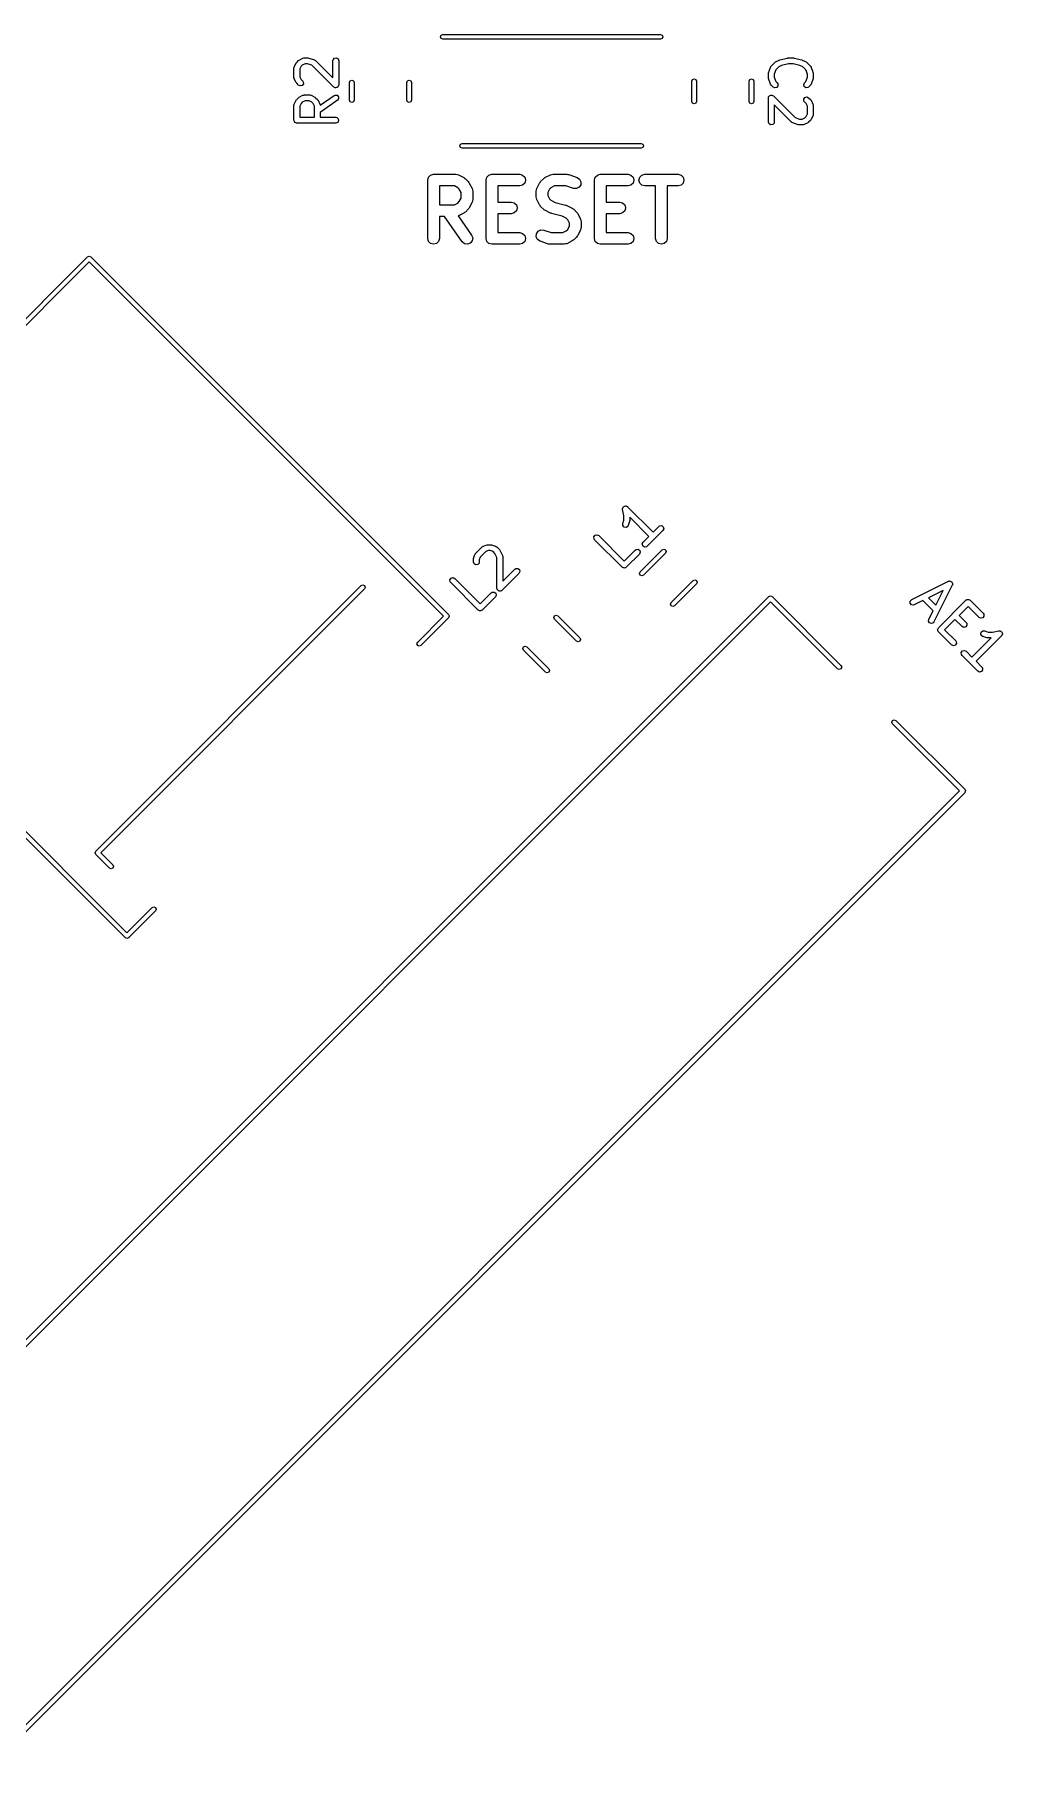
# Model space of a CAD drawing. Extents: x 105.3 to 189, y -138.1 to -56.1.
# Drawn here: x 164.11 to 188.99, y -138.12 to -93.64 of the extents above; entities that cross this region are included whole.
import ezdxf

# ---------------------------------------------------------------- set-up
doc = ezdxf.new("R2010")
doc.units = 0
doc.layers.add('BLACK', color=7, linetype='CONTINUOUS')

msp = doc.modelspace()

# ---------------------------------------------------------------- linework, layer by layer
at = {"layer": 'BLACK', "linetype": 'CONTINUOUS'}
for p, q in [((174.54, -93.7), (174.558, -93.6576)), ((174.558, -93.7424), (174.54, -93.7)), ((174.558, -93.6576), (174.6, -93.64)), ((174.6, -93.76), (174.558, -93.7424)), ((174.6, -93.64), (180.2, -93.64)), ((180.2, -93.76), (174.6, -93.76)), ((180.2, -93.64), (180.242, -93.6576)), ((180.242, -93.7424), (180.2, -93.76)), ((180.242, -93.6576), (180.26, -93.7)), ((180.26, -93.7), (180.242, -93.7424)), ((170.914, -94.2948), (171.009, -94.2472)), ((171.009, -94.2472), (171.034, -94.2398)), ((171.034, -94.2398), (171.039, -94.2408)), ((171.039, -94.2408), (171.043, -94.2393)), ((171.043, -94.2393), (171.138, -94.2393)), ((171.138, -94.2393), (171.16, -94.2432)), ((171.16, -94.2432), (171.162, -94.2431)), ((171.162, -94.2431), (171.305, -94.2908)), ((171.305, -94.2908), (171.328, -94.3032)), ((171.777, -94.3143), (171.782, -94.2886)), ((171.782, -94.2886), (171.815, -94.2493)), ((171.815, -94.2493), (171.865, -94.2404)), ((171.865, -94.2404), (171.91, -94.2661)), ((171.91, -94.2661), (171.927, -94.3143)), ((183.252, -94.2948), (183.265, -94.2911)), ((183.265, -94.2911), (183.268, -94.2891)), ((183.268, -94.2891), (183.458, -94.2415)), ((183.458, -94.2415), (183.473, -94.2405)), ((183.473, -94.2405), (183.476, -94.2393)), ((183.476, -94.2393), (183.619, -94.2393)), ((183.619, -94.2393), (183.634, -94.2419)), ((183.634, -94.2419), (183.637, -94.2415)), ((183.637, -94.2415), (183.828, -94.2891)), ((183.828, -94.2891), (183.84, -94.2944)), ((170.777, -94.5048), (170.782, -94.4791)), ((170.777, -94.7429), (170.777, -94.5048)), ((170.782, -94.4791), (170.785, -94.4757)), ((170.785, -94.4712), (170.833, -94.376)), ((170.785, -94.4757), (170.785, -94.4712)), ((170.833, -94.376), (170.846, -94.358)), ((170.846, -94.358), (170.847, -94.3565)), ((170.847, -94.3565), (170.895, -94.3089)), ((170.895, -94.3089), (170.913, -94.296)), ((170.913, -94.296), (170.914, -94.2948)), ((170.962, -94.4539), (170.927, -94.5225)), ((170.927, -94.5225), (170.927, -94.7252)), ((170.927, -94.7252), (170.962, -94.7937)), ((170.992, -94.4235), (170.962, -94.4539)), ((171.061, -94.3893), (170.992, -94.4235)), ((171.126, -94.3893), (171.061, -94.3893)), ((171.24, -94.4275), (171.126, -94.3893)), ((171.799, -94.9864), (171.24, -94.4275)), ((171.328, -94.3032), (171.33, -94.307)), ((171.33, -94.307), (171.334, -94.3089)), ((171.334, -94.3089), (171.777, -94.7523)), ((171.777, -94.7523), (171.777, -94.3143)), ((171.927, -94.3143), (171.927, -94.9333)), ((182.973, -94.6476), (182.977, -94.6255)), ((182.973, -94.7429), (182.973, -94.6476)), ((182.976, -94.6239), (183.024, -94.481)), ((182.977, -94.6255), (182.976, -94.6239)), ((183.024, -94.481), (183.036, -94.4581)), ((183.036, -94.4581), (183.04, -94.4558)), ((183.04, -94.4558), (183.042, -94.4517)), ((183.042, -94.4517), (183.137, -94.3565)), ((183.161, -94.5453), (183.123, -94.6598)), ((183.123, -94.6598), (183.123, -94.7307)), ((183.123, -94.7307), (183.161, -94.8452)), ((183.137, -94.3565), (183.156, -94.3436)), ((183.156, -94.3436), (183.157, -94.3424)), ((183.157, -94.3424), (183.252, -94.2948)), ((183.235, -94.4712), (183.161, -94.5453)), ((183.312, -94.4327), (183.235, -94.4712)), ((183.485, -94.3893), (183.312, -94.4327)), ((183.61, -94.3893), (183.485, -94.3893)), ((183.783, -94.4327), (183.61, -94.3893)), ((183.86, -94.4712), (183.783, -94.4327)), ((183.84, -94.2944), (183.843, -94.2948)), ((183.843, -94.2948), (183.938, -94.3424)), ((183.934, -94.5453), (183.86, -94.4712)), ((183.973, -94.6598), (183.934, -94.5453)), ((183.934, -94.8452), (183.973, -94.7307)), ((183.938, -94.3424), (183.956, -94.3558)), ((183.956, -94.3558), (183.958, -94.3565)), ((183.958, -94.3565), (184.053, -94.4517)), ((183.973, -94.7307), (183.973, -94.6598)), ((184.053, -94.4517), (184.068, -94.4731)), ((184.068, -94.4731), (184.068, -94.4775)), ((184.068, -94.4775), (184.071, -94.481)), ((184.071, -94.481), (184.119, -94.6239)), ((184.119, -94.6239), (184.122, -94.6461)), ((184.122, -94.6461), (184.123, -94.6476)), ((184.123, -94.6476), (184.123, -94.7429)), ((170.779, -94.7471), (170.777, -94.7429)), ((170.778, -94.7514), (170.779, -94.7471)), ((170.785, -94.7764), (170.778, -94.7514)), ((170.833, -94.8716), (170.785, -94.7764)), ((170.834, -94.8728), (170.833, -94.8716)), ((170.847, -94.8911), (170.834, -94.8728)), ((170.895, -94.9387), (170.847, -94.8911)), ((170.941, -94.9604), (170.895, -94.9387)), ((170.991, -94.9472), (170.941, -94.9604)), ((170.962, -94.7937), (171.001, -94.8327)), ((171.02, -94.9051), (170.991, -94.9472)), ((171.001, -94.8327), (171.016, -94.854)), ((171.016, -94.854), (171.02, -94.9051)), ((171.82, -94.9959), (171.799, -94.9864)), ((171.839, -95.0072), (171.82, -94.9959)), ((171.843, -95.0066), (171.839, -95.0072)), ((171.846, -95.008), (171.843, -95.0066)), ((171.868, -95.0022), (171.846, -95.008)), ((171.89, -94.9983), (171.868, -95.0022)), ((171.892, -94.9957), (171.89, -94.9983)), ((171.895, -94.9948), (171.892, -94.9957)), ((171.908, -94.9763), (171.895, -94.9948)), ((171.923, -94.959), (171.908, -94.9763)), ((171.924, -94.9544), (171.923, -94.959)), ((171.925, -94.9527), (171.924, -94.9544)), ((171.927, -94.9333), (171.925, -94.9495)), ((171.925, -94.9495), (171.925, -94.9527)), ((172.205, -94.8729), (172.223, -94.8305)), ((172.205, -95.3271), (172.205, -94.8729)), ((172.223, -94.8305), (172.265, -94.8129)), ((172.265, -94.8129), (172.307, -94.8305)), ((172.307, -94.8305), (172.325, -94.8729)), ((172.325, -94.8729), (172.325, -95.3271)), ((173.675, -94.8729), (173.693, -94.8305)), ((173.675, -95.3271), (173.675, -94.8729)), ((173.693, -94.8305), (173.735, -94.8129)), ((173.735, -94.8129), (173.777, -94.8305)), ((173.777, -94.8305), (173.795, -94.8729)), ((173.795, -94.8729), (173.795, -95.3271)), ((181.005, -94.8387), (181.023, -94.7963)), ((181.005, -95.3613), (181.005, -94.8387)), ((181.023, -94.7963), (181.065, -94.7787)), ((181.065, -94.7787), (181.107, -94.7963)), ((181.107, -94.7963), (181.125, -94.8387)), ((181.125, -94.8387), (181.125, -95.3613)), ((182.475, -94.8387), (182.493, -94.7963)), ((182.475, -95.3613), (182.475, -94.8387)), ((182.493, -94.7963), (182.535, -94.7787)), ((182.535, -94.7787), (182.577, -94.7963)), ((182.577, -94.7963), (182.595, -94.8387)), ((182.595, -94.8387), (182.595, -95.3613)), ((182.973, -94.7444), (182.973, -94.7429)), ((182.976, -94.7666), (182.973, -94.7444)), ((183.024, -94.9094), (182.976, -94.7666)), ((183.027, -94.9129), (183.024, -94.9094)), ((183.027, -94.9174), (183.027, -94.9129)), ((183.042, -94.9387), (183.027, -94.9174)), ((183.09, -94.9864), (183.042, -94.9387)), ((183.136, -95.008), (183.09, -94.9864)), ((183.186, -94.9948), (183.136, -95.008)), ((183.161, -94.8452), (183.196, -94.8803)), ((183.215, -94.9527), (183.186, -94.9948)), ((183.196, -94.8803), (183.211, -94.9016)), ((183.211, -94.9016), (183.215, -94.9527)), ((183.878, -94.9268), (183.899, -94.8803)), ((183.891, -94.9764), (183.878, -94.9268)), ((183.933, -95.0058), (183.891, -94.9764)), ((183.899, -94.8803), (183.934, -94.8452)), ((183.984, -95.0013), (183.933, -95.0058)), ((184.005, -94.9864), (183.984, -95.0013)), ((184.053, -94.9387), (184.005, -94.9864)), ((184.055, -94.9347), (184.053, -94.9387)), ((184.059, -94.9323), (184.055, -94.9347)), ((184.071, -94.9094), (184.059, -94.9323)), ((184.119, -94.7666), (184.071, -94.9094)), ((184.123, -94.7429), (184.119, -94.7649)), ((184.119, -94.7649), (184.119, -94.7666)), ((170.777, -95.4571), (170.782, -95.4315)), ((170.777, -95.8381), (170.777, -95.4571)), ((170.782, -95.4315), (170.785, -95.4281)), ((170.785, -95.4236), (170.833, -95.3284)), ((170.785, -95.4281), (170.785, -95.4236)), ((170.833, -95.3284), (170.846, -95.3104)), ((170.846, -95.3104), (170.847, -95.3089)), ((170.847, -95.3089), (170.895, -95.2613)), ((170.895, -95.2613), (170.913, -95.2484)), ((170.913, -95.2484), (170.914, -95.2472)), ((170.914, -95.2472), (171.009, -95.1996)), ((170.962, -95.4063), (170.927, -95.4748)), ((170.927, -95.4748), (170.927, -95.7631)), ((170.992, -95.3759), (170.962, -95.4063)), ((171.061, -95.3417), (170.992, -95.3759)), ((171.009, -95.1996), (171.034, -95.1922)), ((171.034, -95.1922), (171.039, -95.1932)), ((171.039, -95.1932), (171.043, -95.1917)), ((171.043, -95.1917), (171.186, -95.1917)), ((171.168, -95.3417), (171.061, -95.3417)), ((171.237, -95.3759), (171.168, -95.3417)), ((171.186, -95.1917), (171.211, -95.1962)), ((171.211, -95.1962), (171.215, -95.1991)), ((171.215, -95.1991), (171.219, -95.1996)), ((171.219, -95.1996), (171.314, -95.2472)), ((171.267, -95.4063), (171.237, -95.3759)), ((171.301, -95.4748), (171.267, -95.4063)), ((171.301, -95.7631), (171.301, -95.4748)), ((171.314, -95.2472), (171.333, -95.2606)), ((171.333, -95.2606), (171.334, -95.2613)), ((171.334, -95.2613), (171.382, -95.3089)), ((171.382, -95.3089), (171.394, -95.3272)), ((171.394, -95.3272), (171.396, -95.3284)), ((171.396, -95.3284), (171.443, -95.4236)), ((171.443, -95.4236), (171.451, -95.4486)), ((171.451, -95.4486), (171.45, -95.4529)), ((171.45, -95.4529), (171.451, -95.4562)), ((171.451, -95.4562), (171.809, -95.2052)), ((171.895, -95.3281), (171.451, -95.639)), ((171.809, -95.2052), (171.833, -95.1942)), ((171.833, -95.1942), (171.884, -95.1987)), ((171.884, -95.1987), (171.92, -95.235)), ((171.925, -95.2861), (171.895, -95.3281)), ((171.92, -95.235), (171.925, -95.2861)), ((172.223, -95.3695), (172.205, -95.3271)), ((172.265, -95.3871), (172.223, -95.3695)), ((172.307, -95.3695), (172.265, -95.3871)), ((172.325, -95.3271), (172.307, -95.3695)), ((173.693, -95.3695), (173.675, -95.3271)), ((173.735, -95.3871), (173.693, -95.3695)), ((173.777, -95.3695), (173.735, -95.3871)), ((173.795, -95.3271), (173.777, -95.3695)), ((181.023, -95.4037), (181.005, -95.3613)), ((181.065, -95.4213), (181.023, -95.4037)), ((181.107, -95.4037), (181.065, -95.4213)), ((181.125, -95.3613), (181.107, -95.4037)), ((182.493, -95.4037), (182.475, -95.3613)), ((182.535, -95.4213), (182.493, -95.4037)), ((182.577, -95.4037), (182.535, -95.4213)), ((182.595, -95.3613), (182.577, -95.4037)), ((182.973, -95.2667), (182.975, -95.2505)), ((182.973, -95.8857), (182.973, -95.2667)), ((182.975, -95.2473), (182.976, -95.2456)), ((182.975, -95.2505), (182.975, -95.2473)), ((182.976, -95.2456), (182.977, -95.241)), ((182.977, -95.241), (182.992, -95.2237)), ((182.992, -95.2237), (183.005, -95.2052)), ((183.005, -95.2052), (183.008, -95.2043)), ((183.008, -95.2043), (183.01, -95.2017)), ((183.01, -95.2017), (183.032, -95.1978)), ((183.032, -95.1978), (183.054, -95.192)), ((183.054, -95.192), (183.057, -95.1934)), ((183.057, -95.1934), (183.061, -95.1928)), ((183.061, -95.1928), (183.08, -95.2041)), ((183.08, -95.2041), (183.101, -95.2136)), ((183.101, -95.2136), (183.66, -95.7725)), ((183.566, -95.8911), (183.123, -95.4477)), ((183.123, -95.4477), (183.123, -95.8857)), ((183.88, -95.2949), (183.909, -95.2528)), ((183.884, -95.346), (183.88, -95.2949)), ((183.899, -95.3673), (183.884, -95.346)), ((183.938, -95.4063), (183.899, -95.3673)), ((183.909, -95.2528), (183.959, -95.2396)), ((183.973, -95.4748), (183.938, -95.4063)), ((183.959, -95.2396), (184.005, -95.2613)), ((183.973, -95.6775), (183.973, -95.4748)), ((184.005, -95.2613), (184.053, -95.3089)), ((184.053, -95.3089), (184.066, -95.3272)), ((184.066, -95.3272), (184.067, -95.3284)), ((184.067, -95.3284), (184.115, -95.4236)), ((184.115, -95.4236), (184.122, -95.4486)), ((184.122, -95.4486), (184.121, -95.4529)), ((184.121, -95.4529), (184.123, -95.4571)), ((184.123, -95.4571), (184.123, -95.6952)), ((170.784, -95.8564), (170.777, -95.8381)), ((170.787, -95.8756), (170.784, -95.8564)), ((170.793, -95.8799), (170.787, -95.8756)), ((170.795, -95.8863), (170.793, -95.8799)), ((170.812, -95.896), (170.795, -95.8863)), ((170.827, -95.9086), (170.812, -95.896)), ((170.836, -95.9103), (170.827, -95.9086)), ((170.839, -95.912), (170.836, -95.9103)), ((170.843, -95.9114), (170.839, -95.912)), ((170.852, -95.9131), (170.843, -95.9114)), ((171.852, -95.9131), (170.852, -95.9131)), ((170.927, -95.7631), (171.301, -95.7631)), ((171.451, -95.639), (171.451, -95.7631)), ((171.451, -95.7631), (171.852, -95.7631)), ((171.852, -95.7631), (171.878, -95.7676)), ((171.901, -95.8955), (171.852, -95.9131)), ((171.878, -95.7676), (171.917, -95.8006)), ((171.926, -95.8511), (171.901, -95.8955)), ((171.917, -95.8006), (171.926, -95.8511)), ((182.99, -95.9339), (182.973, -95.8857)), ((183.035, -95.9596), (182.99, -95.9339)), ((183.085, -95.9507), (183.035, -95.9596)), ((183.118, -95.9114), (183.085, -95.9507)), ((183.123, -95.8857), (183.118, -95.9114)), ((183.57, -95.893), (183.566, -95.8911)), ((183.572, -95.8968), (183.57, -95.893)), ((183.595, -95.9092), (183.572, -95.8968)), ((183.738, -95.9569), (183.595, -95.9092)), ((183.66, -95.7725), (183.774, -95.8107)), ((183.74, -95.9568), (183.738, -95.9569)), ((183.762, -95.9607), (183.74, -95.9568)), ((183.857, -95.9607), (183.762, -95.9607)), ((183.774, -95.8107), (183.839, -95.8107)), ((183.839, -95.8107), (183.908, -95.7765)), ((183.861, -95.9592), (183.857, -95.9607)), ((183.866, -95.9602), (183.861, -95.9592)), ((183.891, -95.9528), (183.866, -95.9602)), ((183.986, -95.9052), (183.891, -95.9528)), ((183.908, -95.7765), (183.938, -95.746)), ((183.938, -95.746), (183.973, -95.6775)), ((183.987, -95.904), (183.986, -95.9052)), ((184.005, -95.8911), (183.987, -95.904)), ((184.053, -95.8435), (184.005, -95.8911)), ((184.054, -95.842), (184.053, -95.8435)), ((184.067, -95.824), (184.054, -95.842)), ((184.115, -95.7288), (184.067, -95.824)), ((184.118, -95.7209), (184.115, -95.7243)), ((184.115, -95.7243), (184.115, -95.7288)), ((184.123, -95.6952), (184.118, -95.7209)), ((175.04, -96.5), (175.058, -96.4576)), ((175.058, -96.5424), (175.04, -96.5)), ((175.058, -96.4576), (175.1, -96.44)), ((175.1, -96.44), (179.7, -96.44)), ((179.7, -96.44), (179.742, -96.4576)), ((179.742, -96.4576), (179.76, -96.5)), ((179.76, -96.5), (179.742, -96.5424)), ((175.1, -96.56), (175.058, -96.5424)), ((179.7, -96.56), (175.1, -96.56)), ((179.742, -96.5424), (179.7, -96.56)), ((174.214, -97.3786), (174.234, -97.3036)), ((174.214, -98.8786), (174.214, -97.3786)), ((174.234, -97.3036), (174.289, -97.2487)), ((174.289, -97.2487), (174.364, -97.2286)), ((174.364, -97.2286), (174.936, -97.2286)), ((174.936, -97.2286), (174.969, -97.2375)), ((174.969, -97.2375), (175.003, -97.2444)), ((175.003, -97.2444), (175.146, -97.3158)), ((175.146, -97.3158), (175.164, -97.3319)), ((175.164, -97.3319), (175.185, -97.3439)), ((175.185, -97.3439), (175.256, -97.4154)), ((175.714, -97.3786), (175.734, -97.3036)), ((175.714, -98.8786), (175.714, -97.3786)), ((175.734, -97.3036), (175.789, -97.2487)), ((175.789, -97.2487), (175.864, -97.2286)), ((175.864, -97.2286), (176.579, -97.2286)), ((176.579, -97.2286), (176.654, -97.2487)), ((176.654, -97.2487), (176.708, -97.3036)), ((176.708, -97.3036), (176.729, -97.3786)), ((176.729, -97.3786), (176.708, -97.4536)), ((177.115, -97.4154), (177.187, -97.3439)), ((177.187, -97.3439), (177.208, -97.3319)), ((177.208, -97.3319), (177.226, -97.3158)), ((177.226, -97.3158), (177.369, -97.2444)), ((177.369, -97.2444), (177.402, -97.2375)), ((177.402, -97.2375), (177.436, -97.2286)), ((177.436, -97.2286), (177.793, -97.2286)), ((177.793, -97.2286), (177.816, -97.2348)), ((177.816, -97.2348), (177.84, -97.2363)), ((177.84, -97.2363), (178.055, -97.3077)), ((178.055, -97.3077), (178.119, -97.3505)), ((178.119, -97.3505), (178.154, -97.4199)), ((178.5, -97.3786), (178.52, -97.3036)), ((178.5, -98.8786), (178.5, -97.3786)), ((178.52, -97.3036), (178.575, -97.2487)), ((178.575, -97.2487), (178.65, -97.2286)), ((178.65, -97.2286), (179.364, -97.2286)), ((179.364, -97.2286), (179.439, -97.2487)), ((179.439, -97.2487), (179.494, -97.3036)), ((179.494, -97.3036), (179.514, -97.3786)), ((179.514, -97.3786), (179.494, -97.4536)), ((179.643, -97.3786), (179.663, -97.3036)), ((179.663, -97.4536), (179.643, -97.3786)), ((179.663, -97.3036), (179.718, -97.2487)), ((179.718, -97.2487), (179.793, -97.2286)), ((179.793, -97.2286), (180.65, -97.2286)), ((180.65, -97.2286), (180.725, -97.2487)), ((180.725, -97.2487), (180.78, -97.3036)), ((180.78, -97.3036), (180.8, -97.3786)), ((180.8, -97.3786), (180.78, -97.4536)), ((174.514, -97.5286), (174.514, -98.0143)), ((174.9, -97.5286), (174.514, -97.5286)), ((174.99, -97.5733), (174.9, -97.5286)), ((175.027, -97.6103), (174.99, -97.5733)), ((175.071, -97.6997), (175.027, -97.6103)), ((175.027, -97.9326), (175.071, -97.8432)), ((175.071, -97.8432), (175.071, -97.6997)), ((175.256, -97.4154), (175.268, -97.4363)), ((175.268, -97.4363), (175.284, -97.4543)), ((175.284, -97.4543), (175.356, -97.5972)), ((175.356, -97.5972), (175.363, -97.631)), ((175.363, -97.631), (175.371, -97.6643)), ((175.371, -97.6643), (175.371, -97.8786)), ((176.579, -97.5286), (176.014, -97.5286)), ((176.014, -97.5286), (176.014, -97.9429)), ((176.654, -97.5085), (176.579, -97.5286)), ((176.708, -97.4536), (176.654, -97.5085)), ((177, -97.6643), (177.009, -97.631)), ((177, -97.8071), (177, -97.6643)), ((177.009, -97.8404), (177, -97.8071)), ((177.009, -97.631), (177.016, -97.5972)), ((177.016, -97.8742), (177.009, -97.8404)), ((177.016, -97.5972), (177.087, -97.4543)), ((177.087, -97.4543), (177.103, -97.4363)), ((177.103, -97.4363), (177.115, -97.4154)), ((177.345, -97.6103), (177.3, -97.6997)), ((177.3, -97.6997), (177.3, -97.7717)), ((177.3, -97.7717), (177.345, -97.8611)), ((177.382, -97.5733), (177.345, -97.6103)), ((177.471, -97.5286), (177.382, -97.5733)), ((177.769, -97.5286), (177.471, -97.5286)), ((177.96, -97.5923), (177.769, -97.5286)), ((178.037, -97.597), (177.96, -97.5923)), ((178.107, -97.5622), (178.037, -97.597)), ((178.149, -97.4974), (178.107, -97.5622)), ((178.154, -97.4199), (178.149, -97.4974)), ((179.364, -97.5286), (178.8, -97.5286)), ((178.8, -97.5286), (178.8, -97.9429)), ((179.439, -97.5085), (179.364, -97.5286)), ((179.494, -97.4536), (179.439, -97.5085)), ((179.718, -97.5085), (179.663, -97.4536)), ((179.793, -97.5286), (179.718, -97.5085)), ((180.071, -97.5286), (179.793, -97.5286)), ((180.071, -98.8786), (180.071, -97.5286)), ((180.65, -97.5286), (180.371, -97.5286)), ((180.371, -97.5286), (180.371, -98.8786)), ((180.725, -97.5085), (180.65, -97.5286)), ((180.78, -97.4536), (180.725, -97.5085)), ((174.514, -98.0143), (174.9, -98.0143)), ((174.9, -98.0143), (174.99, -97.9696)), ((174.99, -97.9696), (175.027, -97.9326)), ((175.146, -98.227), (175.003, -98.2984)), ((175.164, -98.211), (175.146, -98.227)), ((175.185, -98.1989), (175.164, -98.211)), ((175.256, -98.1275), (175.185, -98.1989)), ((175.268, -98.1066), (175.256, -98.1275)), ((175.284, -98.0885), (175.268, -98.1066)), ((175.356, -97.9457), (175.284, -98.0885)), ((175.363, -97.9119), (175.356, -97.9457)), ((175.371, -97.8786), (175.363, -97.9119)), ((176.014, -97.9429), (176.364, -97.9429)), ((176.364, -98.2429), (176.014, -98.2429)), ((176.014, -98.2429), (176.014, -98.7286)), ((176.364, -97.9429), (176.439, -97.963)), ((176.439, -98.2228), (176.364, -98.2429)), ((176.439, -97.963), (176.494, -98.0179)), ((176.494, -98.1679), (176.439, -98.2228)), ((176.494, -98.0179), (176.514, -98.0929)), ((176.514, -98.0929), (176.494, -98.1679)), ((177.087, -98.0171), (177.016, -97.8742)), ((177.103, -98.0352), (177.087, -98.0171)), ((177.115, -98.0561), (177.103, -98.0352)), ((177.187, -98.1275), (177.115, -98.0561)), ((177.208, -98.1396), (177.187, -98.1275)), ((177.226, -98.1556), (177.208, -98.1396)), ((177.369, -98.227), (177.226, -98.1556)), ((177.345, -97.8611), (177.382, -97.8982)), ((177.385, -98.2303), (177.369, -98.227)), ((177.382, -97.8982), (177.488, -97.9513)), ((177.399, -98.2384), (177.385, -98.2303)), ((177.669, -98.3058), (177.399, -98.2384)), ((177.488, -97.9513), (177.758, -98.0188)), ((177.758, -98.0188), (177.772, -98.0268)), ((177.772, -98.0268), (177.789, -98.0301)), ((177.789, -98.0301), (177.931, -98.1015)), ((177.931, -98.1015), (177.949, -98.1176)), ((177.949, -98.1176), (177.97, -98.1296)), ((177.97, -98.1296), (178.042, -98.2011)), ((178.042, -98.2011), (178.054, -98.222)), ((178.054, -98.222), (178.07, -98.2401)), ((178.07, -98.2401), (178.141, -98.3829)), ((178.8, -97.9429), (179.15, -97.9429)), ((179.15, -98.2429), (178.8, -98.2429)), ((178.8, -98.2429), (178.8, -98.7286)), ((179.15, -97.9429), (179.225, -97.963)), ((179.225, -98.2228), (179.15, -98.2429)), ((179.225, -97.963), (179.28, -98.0179)), ((179.28, -98.1679), (179.225, -98.2228)), ((179.28, -98.0179), (179.3, -98.0929)), ((179.3, -98.0929), (179.28, -98.1679)), ((174.643, -98.3143), (174.514, -98.3143)), ((174.514, -98.3143), (174.514, -98.8786)), ((175.099, -98.9646), (174.643, -98.3143)), ((175.003, -98.2984), (174.999, -98.2992)), ((174.999, -98.2992), (175.344, -98.7926)), ((176.014, -98.7286), (176.579, -98.7286)), ((176.579, -98.7286), (176.654, -98.7487)), ((177.008, -98.7597), (177.05, -98.6949)), ((177.05, -98.6949), (177.12, -98.6602)), ((177.12, -98.6602), (177.197, -98.6648)), ((177.197, -98.6648), (177.389, -98.7286)), ((177.389, -98.7286), (177.686, -98.7286)), ((177.775, -98.359), (177.669, -98.3058)), ((177.686, -98.7286), (177.775, -98.6839)), ((177.812, -98.396), (177.775, -98.359)), ((177.775, -98.6839), (177.812, -98.6469)), ((177.857, -98.4854), (177.812, -98.396)), ((177.812, -98.6469), (177.857, -98.5574)), ((177.857, -98.5574), (177.857, -98.4854)), ((178.141, -98.6599), (178.07, -98.8028)), ((178.141, -98.3829), (178.148, -98.4167)), ((178.148, -98.6262), (178.141, -98.6599)), ((178.148, -98.4167), (178.157, -98.45)), ((178.157, -98.5929), (178.148, -98.6262)), ((178.157, -98.45), (178.157, -98.5929)), ((178.8, -98.7286), (179.364, -98.7286)), ((179.364, -98.7286), (179.439, -98.7487)), ((174.234, -98.9536), (174.214, -98.8786)), ((174.289, -99.0085), (174.234, -98.9536)), ((174.364, -99.0286), (174.289, -99.0085)), ((174.439, -99.0085), (174.364, -99.0286)), ((174.494, -98.9536), (174.439, -99.0085)), ((174.514, -98.8786), (174.494, -98.9536)), ((175.158, -99.0145), (175.099, -98.9646)), ((175.234, -99.028), (175.158, -99.0145)), ((175.307, -99.0015), (175.234, -99.028)), ((175.357, -98.942), (175.307, -99.0015)), ((175.344, -98.7926), (175.371, -98.8655)), ((175.371, -98.8655), (175.357, -98.942)), ((175.734, -98.9536), (175.714, -98.8786)), ((175.789, -99.0085), (175.734, -98.9536)), ((175.864, -99.0286), (175.789, -99.0085)), ((176.579, -99.0286), (175.864, -99.0286)), ((176.654, -99.0085), (176.579, -99.0286)), ((176.654, -98.7487), (176.708, -98.8036)), ((176.708, -98.9536), (176.654, -99.0085)), ((176.708, -98.8036), (176.729, -98.8786)), ((176.729, -98.8786), (176.708, -98.9536)), ((177.003, -98.8372), (177.008, -98.7597)), ((177.038, -98.9067), (177.003, -98.8372)), ((177.103, -98.9494), (177.038, -98.9067)), ((177.317, -99.0209), (177.103, -98.9494)), ((177.341, -99.0223), (177.317, -99.0209)), ((177.364, -99.0286), (177.341, -99.0223)), ((177.721, -99.0286), (177.364, -99.0286)), ((177.755, -99.0196), (177.721, -99.0286)), ((177.789, -99.0127), (177.755, -99.0196)), ((177.931, -98.9413), (177.789, -99.0127)), ((177.949, -98.9253), (177.931, -98.9413)), ((177.97, -98.9132), (177.949, -98.9253)), ((178.042, -98.8418), (177.97, -98.9132)), ((178.054, -98.8209), (178.042, -98.8418)), ((178.07, -98.8028), (178.054, -98.8209)), ((178.52, -98.9536), (178.5, -98.8786)), ((178.575, -99.0085), (178.52, -98.9536)), ((178.65, -99.0286), (178.575, -99.0085)), ((179.364, -99.0286), (178.65, -99.0286)), ((179.439, -99.0085), (179.364, -99.0286)), ((179.439, -98.7487), (179.494, -98.8036)), ((179.494, -98.9536), (179.439, -99.0085)), ((179.494, -98.8036), (179.514, -98.8786)), ((179.514, -98.8786), (179.494, -98.9536)), ((180.092, -98.9536), (180.071, -98.8786)), ((180.146, -99.0085), (180.092, -98.9536)), ((180.221, -99.0286), (180.146, -99.0085)), ((180.296, -99.0085), (180.221, -99.0286)), ((180.351, -98.9536), (180.296, -99.0085)), ((180.371, -98.8786), (180.351, -98.9536)), ((157.251, -107.571), (165.471, -99.3513)), ((165.514, -99.4786), (157.379, -107.614)), ((165.471, -99.3513), (165.514, -99.3337)), ((165.514, -99.3337), (165.556, -99.3513)), ((174.621, -108.586), (165.514, -99.4786)), ((165.556, -99.3513), (174.749, -108.544)), ((179.225, -105.815), (179.227, -105.811)), ((179.225, -105.841), (179.225, -105.815)), ((179.258, -106.002), (179.225, -105.841)), ((179.227, -105.807), (179.239, -105.789)), ((179.227, -105.811), (179.227, -105.807)), ((179.239, -105.789), (179.249, -105.77)), ((179.249, -105.77), (179.253, -105.769)), ((179.253, -105.769), (179.256, -105.765)), ((179.256, -105.765), (179.277, -105.759)), ((179.277, -105.759), (179.297, -105.752)), ((179.297, -105.752), (179.301, -105.753)), ((179.301, -105.753), (179.306, -105.752)), ((179.306, -105.752), (179.325, -105.761)), ((179.325, -105.761), (179.346, -105.768)), ((179.346, -105.768), (179.348, -105.772)), ((179.348, -105.772), (179.352, -105.774)), ((179.352, -105.774), (180.006, -106.428)), ((179.228, -106.207), (179.258, -106.117)), ((179.229, -106.258), (179.228, -106.207)), ((179.263, -106.297), (179.229, -106.258)), ((179.258, -106.117), (179.258, -106.002)), ((179.314, -106.304), (179.263, -106.297)), ((179.358, -106.277), (179.314, -106.304)), ((179.37, -106.254), (179.358, -106.277)), ((179.404, -106.153), (179.37, -106.254)), ((179.408, -106.13), (179.404, -106.152)), ((179.404, -106.152), (179.404, -106.153)), ((179.9, -106.534), (179.408, -106.041)), ((179.408, -106.041), (179.408, -106.13)), ((180.006, -106.428), (180.155, -106.279)), ((180.155, -106.279), (180.176, -106.264)), ((180.176, -106.264), (180.228, -106.259)), ((180.228, -106.259), (180.27, -106.289)), ((180.27, -106.289), (180.283, -106.338)), ((178.486, -106.548), (178.515, -106.506)), ((178.49, -106.599), (178.486, -106.548)), ((178.505, -106.62), (178.49, -106.599)), ((179.212, -107.327), (178.505, -106.62)), ((178.515, -106.506), (178.565, -106.493)), ((178.565, -106.493), (178.611, -106.514)), ((178.611, -106.514), (179.265, -107.168)), ((179.729, -106.729), (179.751, -106.683)), ((179.743, -106.779), (179.729, -106.729)), ((179.751, -106.683), (179.9, -106.534)), ((180.261, -106.385), (179.857, -106.789)), ((180.283, -106.338), (180.261, -106.385)), ((175.389, -107.129), (175.393, -107.107)), ((175.389, -107.196), (175.389, -107.129)), ((175.393, -107.105), (175.427, -107.004)), ((175.393, -107.107), (175.393, -107.105)), ((175.427, -107.004), (175.439, -106.981)), ((175.439, -106.981), (175.443, -106.979)), ((175.443, -106.979), (175.445, -106.975)), ((175.445, -106.975), (175.613, -106.806)), ((175.564, -107.068), (175.539, -107.141)), ((175.539, -107.141), (175.539, -107.196)), ((175.707, -106.925), (175.564, -107.068)), ((175.613, -106.806), (175.635, -106.791)), ((175.635, -106.791), (175.639, -106.791)), ((175.639, -106.791), (175.643, -106.788)), ((175.643, -106.788), (175.744, -106.754)), ((175.78, -106.901), (175.707, -106.925)), ((175.744, -106.754), (175.766, -106.751)), ((175.766, -106.751), (175.767, -106.751)), ((175.767, -106.751), (175.835, -106.751)), ((175.823, -106.901), (175.78, -106.901)), ((175.895, -106.925), (175.823, -106.901)), ((175.835, -106.751), (175.857, -106.754)), ((175.857, -106.754), (175.858, -106.754)), ((175.858, -106.754), (175.959, -106.788)), ((175.941, -106.971), (175.895, -106.925)), ((175.995, -107.079), (175.941, -106.971)), ((175.959, -106.788), (175.982, -106.8)), ((175.982, -106.8), (175.985, -106.804)), ((175.985, -106.804), (175.989, -106.806)), ((175.989, -106.806), (176.056, -106.874)), ((175.995, -107.869), (175.995, -107.079)), ((176.056, -106.874), (176.069, -106.892)), ((176.069, -106.892), (176.07, -106.893)), ((176.07, -106.893), (176.137, -107.028)), ((176.137, -107.028), (176.145, -107.053)), ((176.145, -107.053), (176.144, -107.057)), ((176.144, -107.057), (176.145, -107.061)), ((176.145, -107.061), (176.145, -107.688)), ((179.265, -107.168), (179.549, -106.885)), ((179.655, -106.991), (179.318, -107.327)), ((179.549, -106.885), (179.57, -106.87)), ((179.57, -106.87), (179.621, -106.865)), ((179.621, -106.865), (179.663, -106.895)), ((179.677, -106.944), (179.655, -106.991)), ((179.663, -106.895), (179.677, -106.944)), ((179.679, -107.444), (180.244, -106.879)), ((179.785, -106.808), (179.743, -106.779)), ((180.329, -106.964), (179.764, -107.529)), ((179.836, -106.804), (179.785, -106.808)), ((179.857, -106.789), (179.836, -106.804)), ((180.244, -106.879), (180.287, -106.861)), ((180.287, -106.861), (180.329, -106.879)), ((180.329, -106.879), (180.347, -106.921)), ((180.347, -106.921), (180.329, -106.964)), ((157.379, -107.614), (166.486, -116.721)), ((174.786, -107.648), (174.815, -107.606)), ((174.815, -107.606), (174.865, -107.593)), ((174.865, -107.593), (174.911, -107.614)), ((174.911, -107.614), (175.565, -108.268)), ((175.407, -107.244), (175.389, -107.196)), ((175.451, -107.27), (175.407, -107.244)), ((175.502, -107.261), (175.451, -107.27)), ((175.535, -107.222), (175.502, -107.261)), ((175.539, -107.196), (175.535, -107.222)), ((176.561, -107.485), (176.123, -107.922)), ((176.145, -107.688), (176.455, -107.379)), ((176.455, -107.379), (176.476, -107.364)), ((176.476, -107.364), (176.528, -107.359)), ((176.528, -107.359), (176.57, -107.389)), ((176.583, -107.438), (176.561, -107.485)), ((176.57, -107.389), (176.583, -107.438)), ((179.23, -107.336), (179.212, -107.327)), ((179.246, -107.347), (179.23, -107.336)), ((179.253, -107.346), (179.246, -107.347)), ((179.259, -107.349), (179.253, -107.346)), ((179.278, -107.344), (179.259, -107.349)), ((179.297, -107.342), (179.278, -107.344)), ((179.305, -107.337), (179.297, -107.342)), ((179.308, -107.336), (179.305, -107.337)), ((179.31, -107.333), (179.308, -107.336)), ((179.318, -107.327), (179.31, -107.333)), ((179.661, -107.487), (179.679, -107.444)), ((179.679, -107.529), (179.661, -107.487)), ((179.721, -107.547), (179.679, -107.529)), ((179.764, -107.529), (179.721, -107.547)), ((166.444, -116.849), (157.251, -107.656)), ((165.684, -114.625), (172.507, -107.801)), ((172.592, -107.886), (165.811, -114.667)), ((172.507, -107.801), (172.55, -107.784)), ((172.55, -107.784), (172.592, -107.801)), ((172.592, -107.801), (172.61, -107.844)), ((172.61, -107.844), (172.592, -107.886)), ((174.79, -107.699), (174.786, -107.648)), ((174.805, -107.72), (174.79, -107.699)), ((175.512, -108.427), (174.805, -107.72)), ((175.565, -108.268), (175.849, -107.985)), ((175.849, -107.985), (175.87, -107.97)), ((175.87, -107.97), (175.921, -107.965)), ((175.921, -107.965), (175.963, -107.995)), ((175.977, -108.044), (175.955, -108.091)), ((175.963, -107.995), (175.977, -108.044)), ((176.003, -107.891), (175.995, -107.869)), ((176.009, -107.912), (176.003, -107.891)), ((176.012, -107.914), (176.009, -107.912)), ((176.013, -107.918), (176.012, -107.914)), ((176.032, -107.929), (176.013, -107.918)), ((176.051, -107.942), (176.032, -107.929)), ((176.054, -107.942), (176.051, -107.942)), ((176.057, -107.943), (176.054, -107.942)), ((176.08, -107.939), (176.057, -107.943)), ((176.102, -107.937), (176.08, -107.939)), ((176.106, -107.935), (176.102, -107.937)), ((176.108, -107.934), (176.106, -107.935)), ((176.11, -107.932), (176.108, -107.934)), ((176.123, -107.922), (176.11, -107.932)), ((180.471, -108.236), (181.036, -107.671)), ((181.121, -107.756), (180.556, -108.321)), ((181.036, -107.671), (181.079, -107.653)), ((181.079, -107.653), (181.121, -107.671)), ((181.121, -107.671), (181.139, -107.713)), ((181.139, -107.713), (181.121, -107.756)), ((182.978, -108.082), (182.999, -108.073)), ((182.999, -108.073), (183.023, -108.064)), ((183.023, -108.064), (183.068, -108.082)), ((186.654, -108.16), (187.597, -107.689)), ((187.463, -107.924), (187.084, -108.113)), ((187.698, -107.79), (187.226, -108.733)), ((187.273, -108.303), (187.463, -107.924)), ((187.597, -107.689), (187.622, -107.682)), ((187.622, -107.682), (187.624, -107.682)), ((187.624, -107.682), (187.626, -107.681)), ((187.626, -107.681), (187.649, -107.688)), ((187.649, -107.688), (187.672, -107.694)), ((187.672, -107.694), (187.673, -107.695)), ((187.673, -107.695), (187.675, -107.696)), ((187.675, -107.696), (187.688, -107.716)), ((187.688, -107.716), (187.703, -107.735)), ((187.699, -107.786), (187.698, -107.788)), ((187.698, -107.788), (187.698, -107.79)), ((187.701, -107.762), (187.699, -107.786)), ((187.704, -107.739), (187.701, -107.762)), ((187.703, -107.735), (187.702, -107.737)), ((187.702, -107.737), (187.704, -107.739)), ((157.982, -133.078), (182.978, -108.082)), ((183.023, -108.217), (158.117, -133.123)), ((175.53, -108.436), (175.512, -108.427)), ((175.546, -108.447), (175.53, -108.436)), ((175.553, -108.446), (175.546, -108.447)), ((175.559, -108.449), (175.553, -108.446)), ((175.578, -108.444), (175.559, -108.449)), ((175.597, -108.442), (175.578, -108.444)), ((175.605, -108.437), (175.597, -108.442)), ((175.608, -108.436), (175.605, -108.437)), ((175.61, -108.433), (175.608, -108.436)), ((175.618, -108.427), (175.61, -108.433)), ((175.955, -108.091), (175.618, -108.427)), ((180.453, -108.279), (180.471, -108.236)), ((180.471, -108.321), (180.453, -108.279)), ((180.513, -108.339), (180.471, -108.321)), ((180.556, -108.321), (180.513, -108.339)), ((184.746, -109.94), (183.023, -108.217)), ((183.068, -108.082), (184.836, -109.85)), ((186.616, -108.249), (186.619, -108.198)), ((186.646, -108.29), (186.616, -108.249)), ((186.619, -108.198), (186.654, -108.16)), ((186.696, -108.302), (186.646, -108.29)), ((186.721, -108.295), (186.696, -108.302)), ((186.942, -108.184), (186.721, -108.295)), ((187.203, -108.444), (186.942, -108.184)), ((187.084, -108.113), (187.273, -108.303)), ((187.092, -108.665), (187.203, -108.444)), ((187.342, -108.882), (188.049, -108.175)), ((188.102, -108.334), (187.871, -108.564)), ((188.049, -108.175), (188.057, -108.169)), ((188.057, -108.169), (188.059, -108.166)), ((188.059, -108.166), (188.062, -108.165)), ((188.062, -108.165), (188.07, -108.16)), ((188.07, -108.16), (188.09, -108.158)), ((188.09, -108.158), (188.109, -108.153)), ((188.386, -108.617), (188.102, -108.334)), ((188.109, -108.153), (188.115, -108.156)), ((188.115, -108.156), (188.121, -108.155)), ((188.121, -108.155), (188.137, -108.166)), ((188.137, -108.166), (188.155, -108.175)), ((188.155, -108.175), (188.492, -108.511)), ((188.492, -108.511), (188.507, -108.533)), ((173.957, -109.251), (174.621, -108.586)), ((174.749, -108.629), (174.042, -109.336)), ((174.749, -108.544), (174.749, -108.544)), ((174.749, -108.544), (174.762, -108.576)), ((174.766, -108.586), (174.749, -108.629)), ((174.749, -108.629), (174.749, -108.629)), ((174.762, -108.576), (174.766, -108.586)), ((177.453, -108.621), (177.471, -108.579)), ((177.471, -108.664), (177.453, -108.621)), ((177.471, -108.579), (177.513, -108.561)), ((178.036, -109.229), (177.471, -108.664)), ((177.513, -108.561), (177.556, -108.579)), ((177.556, -108.579), (178.121, -109.144)), ((187.086, -108.716), (187.092, -108.665)), ((187.115, -108.759), (187.086, -108.716)), ((187.164, -108.774), (187.115, -108.759)), ((187.211, -108.753), (187.164, -108.774)), ((187.226, -108.733), (187.211, -108.753)), ((187.32, -108.928), (187.323, -108.922)), ((187.325, -108.947), (187.32, -108.928)), ((187.322, -108.915), (187.334, -108.899)), ((187.323, -108.922), (187.322, -108.915)), ((187.327, -108.966), (187.325, -108.947)), ((187.333, -108.974), (187.327, -108.966)), ((187.334, -108.899), (187.342, -108.882)), ((187.765, -108.67), (187.501, -108.935)), ((187.501, -108.935), (187.785, -109.218)), ((187.948, -108.853), (187.765, -108.67)), ((187.871, -108.564), (188.054, -108.747)), ((187.994, -108.875), (187.948, -108.853)), ((188.044, -108.861), (187.994, -108.875)), ((188.073, -108.819), (188.044, -108.861)), ((188.054, -108.747), (188.069, -108.768)), ((188.069, -108.768), (188.073, -108.819)), ((188.432, -108.639), (188.386, -108.617)), ((188.482, -108.626), (188.432, -108.639)), ((188.44, -109), (188.479, -108.966)), ((188.479, -108.966), (188.53, -108.965)), ((188.511, -108.584), (188.482, -108.626)), ((188.507, -108.533), (188.511, -108.584)), ((188.53, -108.965), (188.619, -108.994)), ((188.734, -108.994), (188.895, -108.962)), ((188.895, -108.962), (188.921, -108.962)), ((188.921, -108.962), (188.925, -108.964)), ((188.925, -108.964), (188.93, -108.963)), ((188.93, -108.963), (188.947, -108.976)), ((173.939, -109.293), (173.957, -109.251)), ((173.957, -109.336), (173.939, -109.293)), ((173.999, -109.353), (173.957, -109.336)), ((174.042, -109.336), (173.999, -109.353)), ((176.661, -109.413), (176.679, -109.371)), ((176.679, -109.456), (176.661, -109.413)), ((176.679, -109.371), (176.721, -109.353)), ((176.721, -109.353), (176.764, -109.371)), ((176.764, -109.371), (177.329, -109.936)), ((178.079, -109.247), (178.036, -109.229)), ((178.121, -109.229), (178.079, -109.247)), ((178.121, -109.144), (178.139, -109.187)), ((178.139, -109.187), (178.121, -109.229)), ((187.333, -108.978), (187.333, -108.974)), ((187.336, -108.98), (187.333, -108.978)), ((187.342, -108.988), (187.336, -108.98)), ((187.679, -109.324), (187.342, -108.988)), ((187.725, -109.346), (187.679, -109.324)), ((187.775, -109.333), (187.725, -109.346)), ((187.804, -109.291), (187.775, -109.333)), ((187.785, -109.218), (187.8, -109.24)), ((187.8, -109.24), (187.804, -109.291)), ((188.203, -109.637), (188.695, -109.144)), ((188.963, -109.089), (188.309, -109.743)), ((188.433, -109.051), (188.44, -109)), ((188.459, -109.094), (188.433, -109.051)), ((188.482, -109.107), (188.459, -109.094)), ((188.583, -109.141), (188.482, -109.107)), ((188.585, -109.14), (188.583, -109.141)), ((188.607, -109.144), (188.585, -109.14)), ((188.695, -109.144), (188.607, -109.144)), ((188.619, -108.994), (188.734, -108.994)), ((188.947, -108.976), (188.966, -108.986)), ((188.965, -109.085), (188.963, -109.089)), ((188.969, -109.083), (188.965, -109.085)), ((188.966, -108.986), (188.968, -108.99)), ((188.968, -108.99), (188.972, -108.993)), ((188.976, -109.062), (188.969, -109.083)), ((188.972, -108.993), (188.977, -109.014)), ((188.985, -109.042), (188.976, -109.062)), ((188.977, -109.014), (188.985, -109.034)), ((188.985, -109.034), (188.984, -109.038)), ((188.984, -109.038), (188.985, -109.042)), ((177.244, -110.021), (176.679, -109.456)), ((184.836, -109.85), (184.855, -109.895)), ((187.929, -109.521), (187.958, -109.479)), ((187.933, -109.572), (187.929, -109.521)), ((187.948, -109.594), (187.933, -109.572)), ((188.352, -109.998), (187.948, -109.594)), ((187.958, -109.479), (188.008, -109.466)), ((188.008, -109.466), (188.054, -109.488)), ((188.054, -109.488), (188.203, -109.637)), ((188.309, -109.743), (188.458, -109.892)), ((177.287, -110.039), (177.244, -110.021)), ((177.329, -110.021), (177.287, -110.039)), ((177.329, -109.936), (177.347, -109.979)), ((177.347, -109.979), (177.329, -110.021)), ((184.791, -109.958), (184.746, -109.94)), ((184.836, -109.94), (184.791, -109.958)), ((184.855, -109.895), (184.836, -109.94)), ((188.399, -110.02), (188.352, -109.998)), ((188.448, -110.006), (188.399, -110.02)), ((188.478, -109.964), (188.448, -110.006)), ((188.458, -109.892), (188.473, -109.913)), ((188.473, -109.913), (188.478, -109.964)), ((186.142, -111.309), (186.16, -111.264)), ((186.16, -111.354), (186.142, -111.309)), ((186.16, -111.264), (186.205, -111.245)), ((187.883, -113.077), (186.16, -111.354)), ((186.205, -111.245), (186.25, -111.264)), ((186.25, -111.264), (188.018, -113.032)), ((162.977, -137.983), (187.883, -113.077)), ((188.018, -113.122), (163.022, -138.118)), ((188.018, -113.032), (188.036, -113.077)), ((188.023, -113.109), (188.018, -113.122)), ((188.036, -113.077), (188.023, -113.109)), ((165.666, -114.667), (165.684, -114.625)), ((165.684, -114.71), (165.666, -114.667)), ((166.037, -115.063), (165.684, -114.71)), ((165.811, -114.667), (166.122, -114.978)), ((166.08, -115.081), (166.037, -115.063)), ((166.122, -115.063), (166.08, -115.081)), ((166.122, -114.978), (166.14, -115.021)), ((166.14, -115.021), (166.122, -115.063)), ((166.486, -116.721), (167.133, -116.074)), ((167.133, -116.074), (167.176, -116.057)), ((167.176, -116.057), (167.218, -116.074)), ((167.218, -116.074), (167.236, -116.117)), ((167.218, -116.159), (166.546, -116.831)), ((167.236, -116.117), (167.218, -116.159)), ((166.486, -116.866), (166.444, -116.849)), ((166.529, -116.849), (166.486, -116.866)), ((166.534, -116.836), (166.529, -116.849)), ((166.546, -116.831), (166.534, -116.836))]:
    msp.add_line(p, q, dxfattribs=at)

doc.saveas('drawing.dxf')
